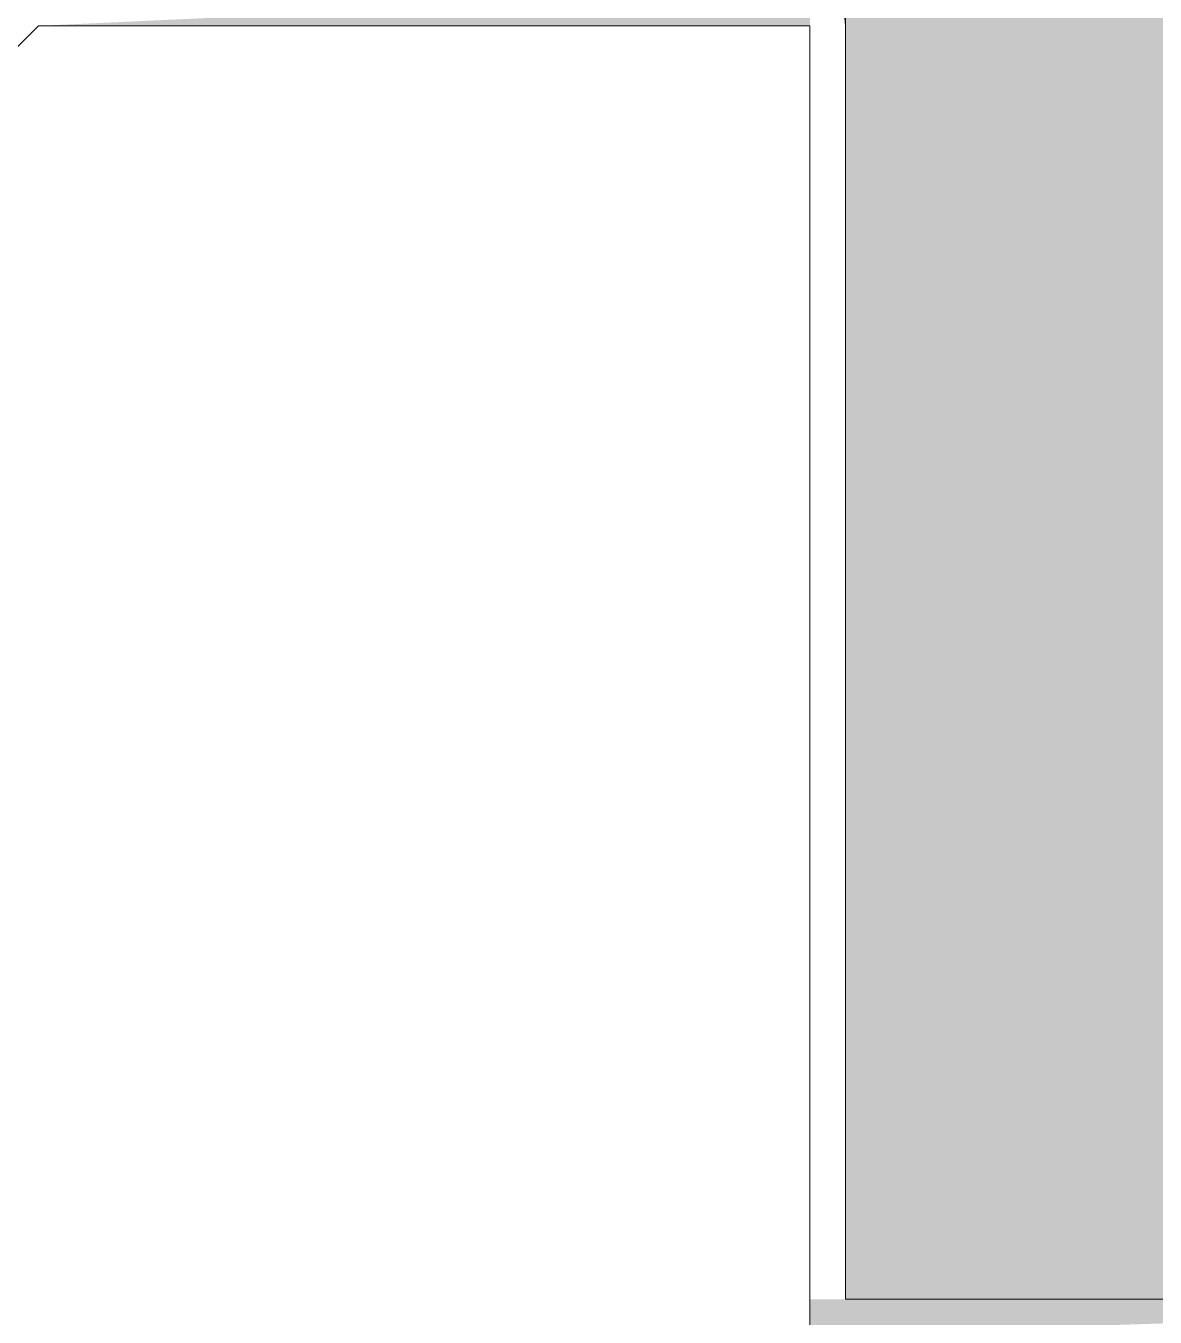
# Model space of a CAD drawing. Header units: metres. Extents: x -5 to 264, y -2 to 18.
# Drawn here: x 3.044 to 3.0915, y 13.573 to 13.6273 of the extents above; entities that cross this region are included whole.
import ezdxf

# ---------------------------------------------------------------- set-up
doc = ezdxf.new("R2010")
doc.units = ezdxf.units.M
doc.layers.add('S-BEAM', color=7, linetype='Continuous', lineweight=5)
doc.layers.add('S-BEAM-3', color=7, linetype='Continuous', lineweight=15)
doc.layers.add('S-BEAM-1', color=7, linetype='Continuous', lineweight=5, true_color=0xe9e9e9)
doc.layers.add('S-BEAM-2', color=7, linetype='Continuous', lineweight=5, true_color=0xaeaeae)

# ---------------------------------------------------------------- blocks, each defined once
blk = doc.blocks.new('MK_JOIST_R01 - MK_JOIST_36_-V55-CORTE A_A')
at = {"layer": 'S-BEAM-1'}
blk.add_hatch(color=256, dxfattribs=at).paths.add_polyline_path([(3.094048, 13.573705), (3.121485, 13.573705), (3.121299, 13.639779), (3.102028, 13.658654), (3.094048, 13.65763), (3.090509, 13.653363), (3.078515, 13.638449), (3.078515, 13.573705), (3.091531, 13.573705)])
at = {"layer": 'S-BEAM-2'}
h = blk.add_hatch(color=256, dxfattribs=at)
h.paths.add_polyline_path([(3.185614, 12.13315), (3.187114, 12.13315), (3.185614, 12.155038)])
h.paths.add_polyline_path([(3.043498, 12.101921), (3.043498, 12.104042), (3.02292, 12.122496)])
h.paths.add_polyline_path([(3.122985, 12.102967), (3.121485, 12.158035), (3.077015, 12.156535), (3.078515, 12.156535), (3.121485, 12.156535), (3.122955, 12.102967)])
h.paths.add_polyline_path([(3.077015, 13.627283), (3.077015, 13.628783), (3.044573, 13.627283)])
h.paths.add_polyline_path([(3.077015, 13.572205), (3.122985, 13.573705), (3.121485, 13.573705), (3.078515, 13.573705), (3.077015, 13.573705)])
h.paths.add_polyline_path([(3.013325, 13.575202), (3.014386, 13.575202), (3.012886, 13.575202)])
h.paths.add_polyline_path([(3.185614, 13.597095), (3.186675, 13.598155), (3.184553, 13.598155)])
at = {"layer": 'S-BEAM'}
blk.add_line((3.078515, 13.627283), (3.078515, 13.639565), dxfattribs=at)
at = {"layer": 'S-BEAM-3'}
for p, q in [((3.014386, 13.597095), (3.044573, 13.627283)), ((3.044573, 13.627283), (3.077015, 13.627283)), ((3.077015, 13.627283), (3.077015, 13.572205)), ((3.078515, 13.573705), (3.078515, 13.627283)), ((3.121485, 13.573705), (3.078515, 13.573705))]:
    blk.add_line(p, q, dxfattribs=at)
at = {"layer": 'S-BEAM-3', "flags": 128}
blk.add_lwpolyline([(3.078515, 13.627283), (3.078477, 13.627617), (3.078366, 13.627934), (3.078188, 13.628219), (3.07795, 13.628456), (3.077666, 13.628635), (3.077349, 13.628746), (3.077015, 13.628783)], dxfattribs=at)

msp = doc.modelspace()

# ---------------------------------------------------------------- block references
at = {"layer": 'S-BEAM'}
msp.add_blockref('MK_JOIST_R01 - MK_JOIST_36_-V55-CORTE A_A', (0, 0), dxfattribs=at)

doc.saveas('drawing.dxf')
